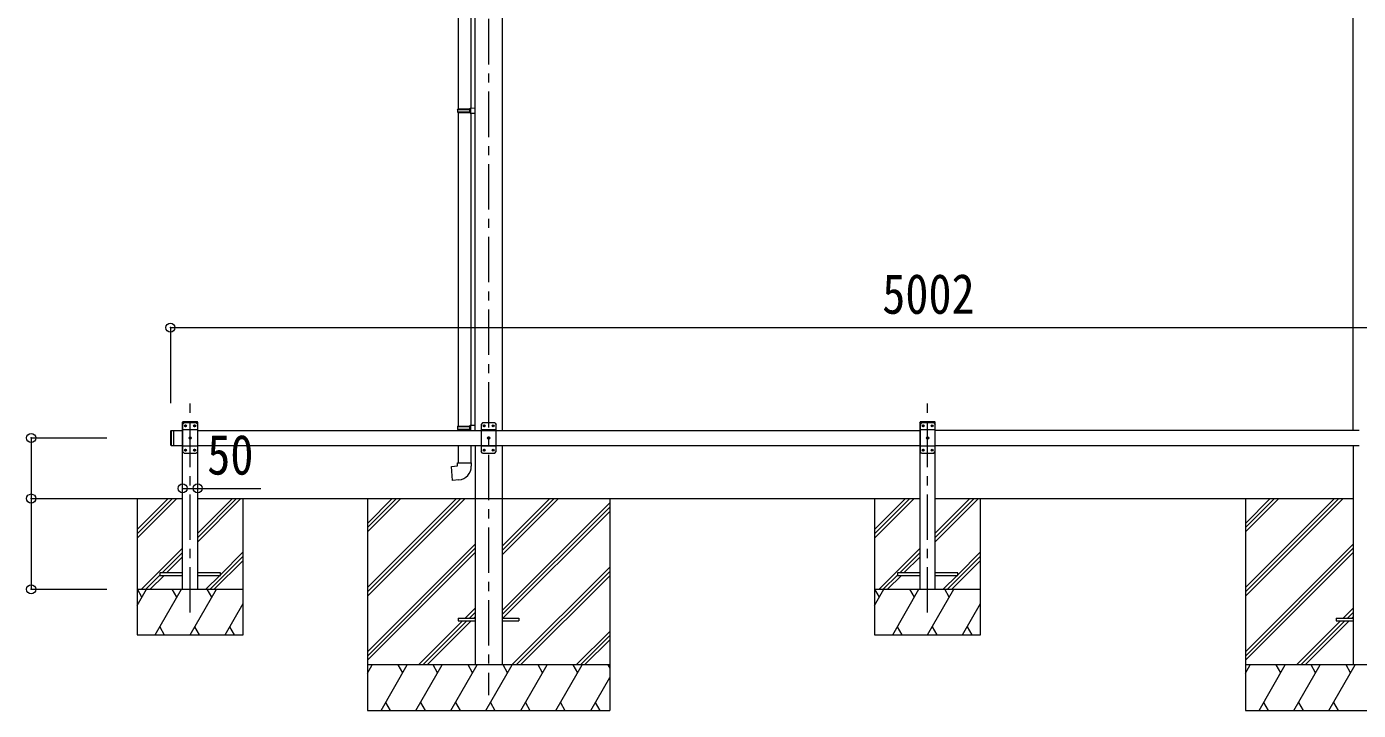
# Model space of a CAD drawing. Units: millimetres at full size, sheet at 1:30. Extents: x -8432 to 8432, y -5820 to 5820.
# Drawn here: x -1146 to 3253, y -3235 to -975 of the extents above; entities that cross this region are included whole.
import ezdxf
from ezdxf.enums import TextEntityAlignment as Align

# ---------------------------------------------------------------- set-up
doc = ezdxf.new("R2010")
doc.units = ezdxf.units.MM
doc.header["$LTSCALE"] = 30
doc.header["$PDMODE"] = 32
doc.header["$PDSIZE"] = 30
doc.linetypes.add('CHAIN1', pattern=[8, 5, -1, 1, -1])
for name, color, linetype, lineweight in [('0-0_0', 7, 'Continuous', 9), ('0-1_本体', 5, 'CHAIN1', 9), ('0-3_ELV2', 4, 'Continuous', 9), ('0-6_OTH_LINE', 6, 'Continuous', 9), ('0-9_OUTLINE', 7, 'Continuous', 9)]:
    doc.layers.add(name, color=color, linetype=linetype, lineweight=lineweight)
doc.styles.add('ＭＳ ゴシック', font='')
doc.styles.get('ＭＳ ゴシック').set_extended_font_data('MS Gothic')

msp = doc.modelspace()

# ---------------------------------------------------------------- linework, layer by layer
at = {"layer": '0-0_0'}
for p, q in [((-880.61, -2534.54), (-630.61, -2534.54)), ((-780.61, -2534.54), (-780.61, -2984.54)), ((-780.61, -2636.89), (-678.26, -2534.54)), ((-780.61, -2651.03), (-664.12, -2534.54)), ((-780.61, -2665.17), (-649.98, -2534.54)), ((-580.61, -2677.3), (-437.84, -2534.54)), ((-580.61, -2663.16), (-451.99, -2534.54)), ((-580.61, -2649.02), (-466.13, -2534.54)), ((-580.61, -2534.54), (1805.39, -2534.54)), ((-430.61, -2984.54), (-430.61, -2534.54)), ((-19.81, -2534.54), (-19.81, -3234.54)), ((-19.81, -2828.71), (274.37, -2534.54)), ((-19.81, -2842.86), (288.51, -2534.54)), ((-19.81, -2857), (302.65, -2534.54)), ((-19.81, -2644.87), (90.52, -2534.54)), ((-19.81, -2630.73), (76.38, -2534.54)), ((-19.81, -2616.58), (62.24, -2534.54)), ((425.39, -2720.17), (611.02, -2534.54)), ((425.39, -2706.03), (596.88, -2534.54)), ((425.39, -2691.88), (582.74, -2534.54)), ((425.39, -2904.01), (780.19, -2549.22)), ((780.19, -2534.54), (780.19, -3234.54)), ((1655.39, -2534.54), (1655.39, -2984.54)), ((1655.39, -2636.89), (1757.74, -2534.54)), ((1655.39, -2651.03), (1771.88, -2534.54)), ((1655.39, -2665.17), (1786.02, -2534.54)), ((1855.39, -2677.3), (1998.15, -2534.54)), ((1855.39, -2663.16), (1984.01, -2534.54)), ((1855.39, -2649.02), (1969.87, -2534.54)), ((1855.39, -2534.54), (3235.39, -2534.54)), ((2005.39, -2984.54), (2005.39, -2534.54)), ((2880.19, -2534.54), (2880.19, -3234.54)), ((2880.19, -2828.71), (3174.37, -2534.54)), ((2880.19, -2842.86), (3188.51, -2534.54)), ((2880.19, -2857), (3202.65, -2534.54)), ((2880.19, -2644.87), (2990.52, -2534.54)), ((2880.19, -2630.73), (2976.38, -2534.54)), ((2880.19, -2616.58), (2962.24, -2534.54)), ((425.39, -2918.16), (780.19, -2563.36)), ((427.65, -2930.04), (780.19, -2577.5)), ((-766.13, -2834.54), (-630.61, -2699.02)), ((-697.99, -2780.54), (-630.61, -2713.16)), ((-539.86, -2834.54), (-430.61, -2725.29)), ((-505.61, -2786.15), (-430.61, -2711.15)), ((-19.81, -3040.85), (334.99, -2686.05)), ((-19.81, -3054.99), (334.99, -2700.19)), ((-19.81, -3069.13), (334.99, -2714.33)), ((1669.86, -2834.54), (1805.39, -2699.02)), ((1738.01, -2780.54), (1805.39, -2713.16)), ((1896.14, -2834.54), (2005.39, -2725.29)), ((1930.39, -2786.15), (2005.39, -2711.15)), ((2880.19, -3040.85), (3234.99, -2686.05)), ((2880.19, -3054.99), (3234.99, -2700.19)), ((2880.19, -3069.13), (3234.99, -2714.33)), ((-683.85, -2780.54), (-630.61, -2727.3)), ((-525.72, -2834.54), (-430.61, -2739.43)), ((457, -3084.54), (780.19, -2761.35)), ((1752.15, -2780.54), (1805.39, -2727.3)), ((1910.28, -2834.54), (2005.39, -2739.43)), ((-751.99, -2834.54), (-705.61, -2788.16)), ((-737.85, -2834.54), (-691.85, -2788.54)), ((-554, -2834.54), (-508, -2788.54)), ((471.14, -3084.54), (780.19, -2775.49)), ((485.28, -3084.54), (780.19, -2789.63)), ((1684.01, -2834.54), (1730.39, -2788.16)), ((1698.15, -2834.54), (1744.15, -2788.54)), ((1882, -2834.54), (1928, -2788.54)), ((-780.61, -2887.65), (-749.94, -2834.54)), ((-780.61, -2834.54), (-430.61, -2834.54)), ((-764.95, -2860.52), (-779.95, -2834.54)), ((-721.08, -2984.54), (-634.47, -2834.54)), ((-649.48, -2860.52), (-664.48, -2834.54)), ((-605.61, -2984.54), (-519, -2834.54)), ((-534.01, -2860.52), (-549.01, -2834.54)), ((1655.39, -2887.65), (1686.05, -2834.54)), ((1655.39, -2834.54), (2005.39, -2834.54)), ((1671.05, -2860.52), (1656.05, -2834.54)), ((1714.92, -2984.54), (1801.52, -2834.54)), ((1786.52, -2860.52), (1771.52, -2834.54)), ((1830.39, -2984.54), (1916.99, -2834.54)), ((1901.99, -2860.52), (1886.99, -2834.54)), ((-490.14, -2984.54), (-430.61, -2881.44)), ((303.13, -2930.04), (334.99, -2898.18)), ((1945.86, -2984.54), (2005.39, -2881.44)), ((3203.13, -2930.04), (3234.99, -2898.18)), ((148.63, -3084.54), (294.13, -2939.04)), ((162.77, -3084.54), (308.27, -2939.04)), ((176.92, -3084.54), (322.42, -2939.04)), ((317.27, -2930.04), (334.99, -2912.32)), ((331.42, -2930.04), (334.99, -2926.46)), ((3048.63, -3084.54), (3194.13, -2939.04)), ((3062.77, -3084.54), (3208.27, -2939.04)), ((3076.92, -3084.54), (3222.42, -2939.04)), ((3217.27, -2930.04), (3234.99, -2912.32)), ((3231.42, -2930.04), (3234.99, -2926.46)), ((-780.61, -2984.54), (-430.61, -2984.54)), ((-706.08, -2958.56), (-691.08, -2984.54)), ((-590.61, -2958.56), (-575.61, -2984.54)), ((-475.14, -2958.56), (-460.14, -2984.54)), ((669.13, -3084.54), (780.19, -2973.48)), ((683.27, -3084.54), (780.19, -2987.62)), ((1655.39, -2984.54), (2005.39, -2984.54)), ((1729.92, -2958.56), (1744.92, -2984.54)), ((1845.39, -2958.56), (1860.39, -2984.54)), ((1960.86, -2958.56), (1975.86, -2984.54)), ((697.42, -3084.54), (780.19, -3001.76)), ((780.19, -3084.54), (-19.81, -3084.54)), ((-19.81, -3112.04), (-3.93, -3084.54)), ((24.94, -3234.54), (111.54, -3084.54)), ((96.54, -3110.52), (81.54, -3084.54)), ((140.41, -3234.54), (227.01, -3084.54)), ((212.01, -3110.52), (197.01, -3084.54)), ((255.88, -3234.54), (342.48, -3084.54)), ((327.48, -3110.52), (312.48, -3084.54)), ((371.35, -3234.54), (457.95, -3084.54)), ((442.95, -3110.52), (427.95, -3084.54)), ((486.82, -3234.54), (573.42, -3084.54)), ((558.42, -3110.52), (543.42, -3084.54)), ((602.29, -3234.54), (688.89, -3084.54)), ((658.89, -3084.54), (673.89, -3110.52)), ((774.36, -3084.54), (780.19, -3094.64)), ((3680.19, -3084.54), (2880.19, -3084.54)), ((2880.19, -3112.04), (2896.07, -3084.54)), ((2924.94, -3234.54), (3011.54, -3084.54)), ((2996.54, -3110.52), (2981.54, -3084.54)), ((3040.41, -3234.54), (3127.01, -3084.54)), ((3112.01, -3110.52), (3097.01, -3084.54)), ((3155.88, -3234.54), (3242.48, -3084.54)), ((3227.48, -3110.52), (3212.48, -3084.54)), ((717.76, -3234.54), (780.19, -3126.4)), ((39.93, -3208.56), (54.93, -3234.54)), ((155.41, -3208.56), (170.4, -3234.54)), ((270.88, -3208.56), (285.88, -3234.54)), ((386.35, -3208.56), (401.35, -3234.54)), ((501.82, -3208.56), (516.81, -3234.54)), ((617.29, -3208.56), (632.28, -3234.54)), ((732.76, -3208.56), (747.75, -3234.54)), ((2939.93, -3208.56), (2954.93, -3234.54)), ((3055.41, -3208.56), (3070.4, -3234.54)), ((3170.88, -3208.56), (3185.88, -3234.54)), ((-19.81, -3234.54), (780.19, -3234.54)), ((2880.19, -3234.54), (3680.19, -3234.54))]:
    msp.add_line(p, q, dxfattribs=at)
at = {"layer": '0-1_本体'}
for p, q in [((380.39, 489.87), (380.39, -3184.54)), ((-605.61, -2911.09), (-605.61, -2195.06)), ((1830.39, -2911.09), (1830.39, -2195.06))]:
    msp.add_line(p, q, dxfattribs=at)
at = {"layer": '0-3_ELV2'}
for p, q in [((335.19, 94.46), (335.19, -2309.54)), ((425.59, 94.46), (425.59, -2309.54)), ((3235.19, 94.46), (3235.19, -2309.54)), ((-630.91, -2284.54), (-630.8, -2282.48)), ((-580.31, -2284.54), (-630.91, -2284.54)), ((-630.61, -2834.54), (-630.61, -2284.54)), ((-625.61, -2284.54), (-630.61, -2289.54)), ((-581.42, -2281.54), (-629.8, -2281.54)), ((-585.61, -2284.54), (-625.61, -2284.54)), ((-585.61, -2284.54), (-580.61, -2289.54)), ((-580.61, -2834.54), (-580.61, -2284.54)), ((-580.31, -2284.54), (-580.42, -2282.48)), ((360.39, -2284.54), (355.39, -2289.54)), ((400.39, -2284.54), (360.39, -2284.54)), ((400.39, -2284.54), (405.39, -2289.54)), ((1805.09, -2284.54), (1805.19, -2282.48)), ((1855.69, -2284.54), (1805.09, -2284.54)), ((1805.39, -2834.54), (1805.39, -2284.54)), ((1810.39, -2284.54), (1805.39, -2289.54)), ((1854.58, -2281.54), (1806.19, -2281.54)), ((1850.39, -2284.54), (1810.39, -2284.54)), ((1850.39, -2284.54), (1855.39, -2289.54)), ((1855.39, -2834.54), (1855.39, -2284.54)), ((1855.69, -2284.54), (1855.58, -2282.48)), ((-670.61, -2311.54), (-670.61, -2357.54)), ((-668.61, -2309.54), (-668.61, -2359.54)), ((-660.61, -2309.54), (-660.61, -2359.54)), ((-660.61, -2309.54), (-630.61, -2309.54)), ((-630.61, -2289.54), (-630.61, -2379.54)), ((-580.61, -2307.24), (-630.61, -2307.24)), ((-621.87, -2294.12), (-622.71, -2294.12)), ((-619.35, -2294.96), (-618.51, -2294.96)), ((-591.87, -2294.12), (-592.71, -2294.12)), ((-589.35, -2294.96), (-588.51, -2294.96)), ((-580.61, -2379.54), (-580.61, -2289.54)), ((-580.61, -2309.54), (1805.39, -2309.54)), ((355.39, -2289.54), (355.39, -2379.54)), ((405.39, -2307.24), (355.39, -2307.24)), ((364.13, -2294.12), (363.29, -2294.12)), ((366.65, -2294.96), (367.49, -2294.96)), ((394.13, -2294.12), (393.29, -2294.12)), ((396.65, -2294.96), (397.49, -2294.96)), ((405.39, -2379.54), (405.39, -2289.54)), ((1805.39, -2289.54), (1805.39, -2379.54)), ((1855.39, -2307.24), (1805.39, -2307.24)), ((1814.13, -2294.12), (1813.29, -2294.12)), ((1816.65, -2294.96), (1817.49, -2294.96)), ((1844.13, -2294.12), (1843.29, -2294.12)), ((1846.65, -2294.96), (1847.49, -2294.96)), ((1855.39, -2379.54), (1855.39, -2289.54)), ((3255.39, -2309.54), (1855.39, -2309.54)), ((-670.61, -2357.54), (-668.61, -2359.54)), ((-668.61, -2359.54), (-660.61, -2359.54)), ((-660.61, -2359.54), (-630.61, -2359.54)), ((-580.61, -2361.84), (-630.61, -2361.84)), ((-621.87, -2374.12), (-622.71, -2374.12)), ((-619.35, -2374.96), (-618.51, -2374.96)), ((-606.87, -2334.12), (-607.71, -2334.12)), ((-604.35, -2334.96), (-603.51, -2334.96)), ((-591.87, -2374.12), (-592.71, -2374.12)), ((-589.35, -2374.96), (-588.51, -2374.96)), ((-580.61, -2359.54), (1805.39, -2359.54)), ((335.39, -2359.54), (335.39, -3084.54)), ((405.39, -2361.84), (355.39, -2361.84)), ((364.13, -2374.12), (363.29, -2374.12)), ((366.65, -2374.96), (367.49, -2374.96)), ((379.13, -2334.12), (378.29, -2334.12)), ((381.65, -2334.96), (382.49, -2334.96)), ((394.13, -2374.12), (393.29, -2374.12)), ((396.65, -2374.96), (397.49, -2374.96)), ((425.39, -2359.54), (425.39, -3084.54)), ((1855.39, -2361.84), (1805.39, -2361.84)), ((1814.13, -2374.12), (1813.29, -2374.12)), ((1816.65, -2374.96), (1817.49, -2374.96)), ((1829.13, -2334.12), (1828.29, -2334.12)), ((1831.65, -2334.96), (1832.49, -2334.96)), ((1844.13, -2374.12), (1843.29, -2374.12)), ((1846.65, -2374.96), (1847.49, -2374.96)), ((1855.39, -2359.54), (3255.39, -2359.54)), ((3235.39, -2359.54), (3235.39, -3084.54)), ((-625.61, -2384.54), (-630.61, -2379.54)), ((-625.61, -2384.54), (-585.61, -2384.54)), ((-585.61, -2384.54), (-580.61, -2379.54)), ((360.39, -2384.54), (355.39, -2379.54)), ((360.39, -2384.54), (400.39, -2384.54)), ((400.39, -2384.54), (405.39, -2379.54)), ((1810.39, -2384.54), (1805.39, -2379.54)), ((1810.39, -2384.54), (1850.39, -2384.54)), ((1850.39, -2384.54), (1855.39, -2379.54)), ((-630.61, -2780.54), (-705.61, -2780.54)), ((-580.61, -2788.54), (-505.61, -2788.54)), ((1805.39, -2780.54), (1730.39, -2780.54)), ((1855.39, -2788.54), (1930.39, -2788.54)), ((280.19, -2930.04), (280.19, -2939.04)), ((280.19, -2930.04), (334.99, -2930.04)), ((280.19, -2939.04), (334.99, -2939.04)), ((425.39, -2930.04), (480.19, -2930.04)), ((425.39, -2939.04), (480.19, -2939.04)), ((480.19, -2930.04), (480.19, -2939.04)), ((3180.19, -2930.04), (3180.19, -2939.04)), ((3180.19, -2930.04), (3234.99, -2930.04)), ((3180.19, -2939.04), (3234.99, -2939.04))]:
    msp.add_line(p, q, dxfattribs=at)
for points in [[(-670.61, -2311.54), (-668.61, -2309.54), (-660.61, -2309.54)], [(-622.71, -2294.12), (-622.71, -2294.96), (-621.87, -2294.96)], [(-620.19, -2293.28), (-620.19, -2292.44), (-621.03, -2292.44), (-621.03, -2293.28)], [(-621.03, -2295.8), (-621.03, -2296.64), (-620.19, -2296.64), (-620.19, -2295.8)], [(-618.51, -2294.96), (-618.51, -2294.12), (-619.35, -2294.12)], [(-592.71, -2294.12), (-592.71, -2294.96), (-591.87, -2294.96)], [(-590.19, -2293.28), (-590.19, -2292.44), (-591.03, -2292.44), (-591.03, -2293.28)], [(-591.03, -2295.8), (-591.03, -2296.64), (-590.19, -2296.64), (-590.19, -2295.8)], [(-588.51, -2294.96), (-588.51, -2294.12), (-589.35, -2294.12)], [(363.29, -2294.12), (363.29, -2294.96), (364.13, -2294.96)], [(365.81, -2293.28), (365.81, -2292.44), (364.97, -2292.44), (364.97, -2293.28)], [(364.97, -2295.8), (364.97, -2296.64), (365.81, -2296.64), (365.81, -2295.8)], [(367.49, -2294.96), (367.49, -2294.12), (366.65, -2294.12)], [(393.29, -2294.12), (393.29, -2294.96), (394.13, -2294.96)], [(395.81, -2293.28), (395.81, -2292.44), (394.97, -2292.44), (394.97, -2293.28)], [(394.97, -2295.8), (394.97, -2296.64), (395.81, -2296.64), (395.81, -2295.8)], [(397.49, -2294.96), (397.49, -2294.12), (396.65, -2294.12)], [(1813.29, -2294.12), (1813.29, -2294.96), (1814.13, -2294.96)], [(1815.81, -2293.28), (1815.81, -2292.44), (1814.97, -2292.44), (1814.97, -2293.28)], [(1814.97, -2295.8), (1814.97, -2296.64), (1815.81, -2296.64), (1815.81, -2295.8)], [(1817.49, -2294.96), (1817.49, -2294.12), (1816.65, -2294.12)], [(1843.29, -2294.12), (1843.29, -2294.96), (1844.13, -2294.96)], [(1845.81, -2293.28), (1845.81, -2292.44), (1844.97, -2292.44), (1844.97, -2293.28)], [(1844.97, -2295.8), (1844.97, -2296.64), (1845.81, -2296.64), (1845.81, -2295.8)], [(1847.49, -2294.96), (1847.49, -2294.12), (1846.65, -2294.12)], [(-622.71, -2374.12), (-622.71, -2374.96), (-621.87, -2374.96)], [(-620.19, -2373.28), (-620.19, -2372.44), (-621.03, -2372.44), (-621.03, -2373.28)], [(-618.51, -2374.96), (-618.51, -2374.12), (-619.35, -2374.12)], [(-607.71, -2334.12), (-607.71, -2334.96), (-606.87, -2334.96)], [(-605.19, -2333.28), (-605.19, -2332.44), (-606.03, -2332.44), (-606.03, -2333.28)], [(-606.03, -2335.8), (-606.03, -2336.64), (-605.19, -2336.64), (-605.19, -2335.8)], [(-603.51, -2334.96), (-603.51, -2334.12), (-604.35, -2334.12)], [(-592.71, -2374.12), (-592.71, -2374.96), (-591.87, -2374.96)], [(-590.19, -2373.28), (-590.19, -2372.44), (-591.03, -2372.44), (-591.03, -2373.28)], [(-588.51, -2374.96), (-588.51, -2374.12), (-589.35, -2374.12)], [(363.29, -2374.12), (363.29, -2374.96), (364.13, -2374.96)], [(365.81, -2373.28), (365.81, -2372.44), (364.97, -2372.44), (364.97, -2373.28)], [(367.49, -2374.96), (367.49, -2374.12), (366.65, -2374.12)], [(378.29, -2334.12), (378.29, -2334.96), (379.13, -2334.96)], [(380.81, -2333.28), (380.81, -2332.44), (379.97, -2332.44), (379.97, -2333.28)], [(379.97, -2335.8), (379.97, -2336.64), (380.81, -2336.64), (380.81, -2335.8)], [(382.49, -2334.96), (382.49, -2334.12), (381.65, -2334.12)], [(393.29, -2374.12), (393.29, -2374.96), (394.13, -2374.96)], [(395.81, -2373.28), (395.81, -2372.44), (394.97, -2372.44), (394.97, -2373.28)], [(397.49, -2374.96), (397.49, -2374.12), (396.65, -2374.12)], [(1813.29, -2374.12), (1813.29, -2374.96), (1814.13, -2374.96)], [(1815.81, -2373.28), (1815.81, -2372.44), (1814.97, -2372.44), (1814.97, -2373.28)], [(1817.49, -2374.96), (1817.49, -2374.12), (1816.65, -2374.12)], [(1828.29, -2334.12), (1828.29, -2334.96), (1829.13, -2334.96)], [(1830.81, -2333.28), (1830.81, -2332.44), (1829.97, -2332.44), (1829.97, -2333.28)], [(1829.97, -2335.8), (1829.97, -2336.64), (1830.81, -2336.64), (1830.81, -2335.8)], [(1832.49, -2334.96), (1832.49, -2334.12), (1831.65, -2334.12)], [(1843.29, -2374.12), (1843.29, -2374.96), (1844.13, -2374.96)], [(1845.81, -2373.28), (1845.81, -2372.44), (1844.97, -2372.44), (1844.97, -2373.28)], [(1847.49, -2374.96), (1847.49, -2374.12), (1846.65, -2374.12)], [(-621.03, -2375.8), (-621.03, -2376.64), (-620.19, -2376.64), (-620.19, -2375.8)], [(-591.03, -2375.8), (-591.03, -2376.64), (-590.19, -2376.64), (-590.19, -2375.8)], [(364.97, -2375.8), (364.97, -2376.64), (365.81, -2376.64), (365.81, -2375.8)], [(394.97, -2375.8), (394.97, -2376.64), (395.81, -2376.64), (395.81, -2375.8)], [(1814.97, -2375.8), (1814.97, -2376.64), (1815.81, -2376.64), (1815.81, -2375.8)], [(1844.97, -2375.8), (1844.97, -2376.64), (1845.81, -2376.64), (1845.81, -2375.8)], [(-705.61, -2780.54), (-705.61, -2788.54), (-630.61, -2788.54)], [(-505.61, -2788.54), (-505.61, -2780.54), (-580.61, -2780.54)], [(1730.39, -2780.54), (1730.39, -2788.54), (1805.39, -2788.54)], [(1930.39, -2788.54), (1930.39, -2780.54), (1855.39, -2780.54)]]:
    msp.add_lwpolyline(points, dxfattribs=at)
for centre in [(-620.61, -2294.54), (-605.61, -2334.54), (-590.61, -2294.54), (365.39, -2294.54), (380.39, -2334.54), (395.39, -2294.54), (1815.39, -2294.54), (1830.39, -2334.54), (1845.39, -2294.54), (-620.61, -2374.54), (-590.61, -2374.54), (365.39, -2374.54), (395.39, -2374.54), (1815.39, -2374.54), (1845.39, -2374.54)]:
    msp.add_circle(centre, 3.5, dxfattribs=at)
for centre, radius, start, end in [((-629.8, -2282.54), 1, 90, 176.99994), ((-581.42, -2282.54), 1, 3.00011, 90), ((1806.19, -2282.54), 1, 90, 176.99994), ((1854.58, -2282.54), 1, 3.00011, 90), ((-621.87, -2293.28), 0.84, 270, 0), ((-621.87, -2295.8), 0.84, 0, 90), ((-619.35, -2293.28), 0.84, 180, 270), ((-619.35, -2295.8), 0.84, 90, 180), ((-591.87, -2293.28), 0.84, 270, 0), ((-591.87, -2295.8), 0.84, 0, 90), ((-589.35, -2293.28), 0.84, 180, 270), ((-589.35, -2295.8), 0.84, 90, 180), ((364.13, -2293.28), 0.84, 270, 0), ((364.13, -2295.8), 0.84, 0, 90), ((366.65, -2293.28), 0.84, 180, 270), ((366.65, -2295.8), 0.84, 90, 180), ((394.13, -2293.28), 0.84, 270, 0), ((394.13, -2295.8), 0.84, 0, 90), ((396.65, -2293.28), 0.84, 180, 270), ((396.65, -2295.8), 0.84, 90, 180), ((1814.13, -2293.28), 0.84, 270, 0), ((1814.13, -2295.8), 0.84, 0, 90), ((1816.65, -2293.28), 0.84, 180, 270), ((1816.65, -2295.8), 0.84, 90, 180), ((1844.13, -2293.28), 0.84, 270, 0), ((1844.13, -2295.8), 0.84, 0, 90), ((1846.65, -2293.28), 0.84, 180, 270), ((1846.65, -2295.8), 0.84, 90, 180), ((-621.87, -2373.28), 0.84, 270, 0), ((-621.87, -2375.8), 0.84, 0, 90), ((-619.35, -2373.28), 0.84, 180, 270), ((-619.35, -2375.8), 0.84, 90, 180), ((-606.87, -2333.28), 0.84, 270, 0), ((-606.87, -2335.8), 0.84, 0, 90), ((-604.35, -2333.28), 0.84, 180, 270), ((-604.35, -2335.8), 0.84, 90, 180), ((-591.87, -2373.28), 0.84, 270, 0), ((-591.87, -2375.8), 0.84, 0, 90), ((-589.35, -2373.28), 0.84, 180, 270), ((-589.35, -2375.8), 0.84, 90, 180), ((364.13, -2373.28), 0.84, 270, 0), ((364.13, -2375.8), 0.84, 0, 90), ((366.65, -2373.28), 0.84, 180, 270), ((366.65, -2375.8), 0.84, 90, 180), ((379.13, -2333.28), 0.84, 270, 0), ((379.13, -2335.8), 0.84, 0, 90), ((381.65, -2333.28), 0.84, 180, 270), ((381.65, -2335.8), 0.84, 90, 180), ((394.13, -2373.28), 0.84, 270, 0), ((394.13, -2375.8), 0.84, 0, 90), ((396.65, -2373.28), 0.84, 180, 270), ((396.65, -2375.8), 0.84, 90, 180), ((1814.13, -2373.28), 0.84, 270, 0), ((1814.13, -2375.8), 0.84, 0, 90), ((1816.65, -2373.28), 0.84, 180, 270), ((1816.65, -2375.8), 0.84, 90, 180), ((1829.13, -2333.28), 0.84, 270, 0), ((1829.13, -2335.8), 0.84, 0, 90), ((1831.65, -2333.28), 0.84, 180, 270), ((1831.65, -2335.8), 0.84, 90, 180), ((1844.13, -2373.28), 0.84, 270, 0), ((1844.13, -2375.8), 0.84, 0, 90), ((1846.65, -2373.28), 0.84, 180, 270), ((1846.65, -2375.8), 0.84, 90, 180)]:
    msp.add_arc(centre, radius, start, end, dxfattribs=at)
at = {"layer": '0-6_OTH_LINE'}
for p, q in [((-670.61, -1969.79), (-670.61, -2219.79)), ((-670.61, -1969.79), (4331.39, -1969.79)), ((-1130.61, -2334.54), (-880.61, -2334.54)), ((-1130.61, -2334.54), (-1130.61, -2534.54)), ((-630.61, -2500.98), (-580.61, -2500.98)), ((-580.61, -2500.98), (-372.11, -2500.98)), ((-1130.61, -2534.54), (-880.61, -2534.54)), ((-1130.61, -2534.54), (-1130.61, -2834.54)), ((-1130.61, -2834.54), (-880.61, -2834.54))]:
    msp.add_line(p, q, dxfattribs=at)
for p in [(-670.61, -1969.79), (-1130.61, -2334.54), (-630.61, -2500.98), (-580.61, -2500.98), (-1130.61, -2534.54), (-1130.61, -2834.54)]:
    msp.add_point(p, dxfattribs=at)
at = {"layer": '0-9_OUTLINE'}
for p, q in [((279.19, -210.61), (279.19, -1246.79)), ((321.19, -213.16), (321.19, -1244.23)), ((277.19, -1248.79), (278.19, -1246.79)), ((277.19, -1248.79), (321.19, -1248.79)), ((277.19, -1248.79), (277.19, -1256.79)), ((277.19, -1256.79), (321.19, -1256.79)), ((277.19, -1256.79), (278.19, -1258.79)), ((278.19, -1246.79), (321.19, -1246.79)), ((278.19, -1258.79), (321.19, -1258.79)), ((279.19, -1258.79), (279.19, -2294.98)), ((316.71, -1248.79), (316.28, -1246.79)), ((319.19, -1244.29), (335.19, -1243.82)), ((319.19, -1246.29), (319.19, -1244.29)), ((319.19, -1246.29), (321.19, -1246.29)), ((319.19, -1261.29), (319.19, -1259.29)), ((319.19, -1261.29), (335.19, -1261.76)), ((321.19, -1261.35), (321.19, -2292.42)), ((335.19, -1243.82), (335.19, -1261.76)), ((277.19, -2296.98), (278.19, -2294.98)), ((277.19, -2296.98), (321.19, -2296.98)), ((277.19, -2296.98), (277.19, -2304.98)), ((277.19, -2304.98), (321.19, -2304.98)), ((277.19, -2304.98), (278.19, -2306.98)), ((278.19, -2294.98), (321.19, -2294.98)), ((278.19, -2306.98), (321.19, -2306.98)), ((279.19, -2306.98), (279.19, -2309.54)), ((316.71, -2296.98), (316.28, -2294.98)), ((319.19, -2292.48), (335.19, -2292.01)), ((319.19, -2294.48), (319.19, -2292.48)), ((319.19, -2294.48), (321.19, -2294.48)), ((319.19, -2309.48), (319.19, -2307.48)), ((319.19, -2309.48), (321.19, -2309.54)), ((335.19, -2292.01), (335.19, -2309.54)), ((279.19, -2359.54), (279.19, -2416.98)), ((321.19, -2359.54), (321.19, -2416.98)), ((277.19, -2416.98), (323.19, -2416.98)), ((277.19, -2426.98), (277.19, -2416.98)), ((323.19, -2416.98), (323.19, -2427.9))]:
    msp.add_line(p, q, dxfattribs=at)
for points in [[(316.71, -1248.79), (316.71, -1256.79), (316.28, -1258.79)], [(319.19, -1259.29), (321.19, -1259.29), (321.19, -1246.29)], [(316.71, -2296.98), (316.71, -2304.98), (316.28, -2306.98)], [(319.19, -2307.48), (321.19, -2307.48), (321.19, -2294.48)], [(282.11, -2472.73), (261.28, -2474.55), (257.27, -2428.72), (277.19, -2426.98)]]:
    msp.add_lwpolyline(points, dxfattribs=at)
msp.add_arc((278.19, -2427.9), 45, 275, 0, dxfattribs=at)

# ---------------------------------------------------------------- texts
at = {"layer": '0-6_OTH_LINE', "color": 7, "style": 'ＭＳ ゴシック', "width": 0.85}
for s, p in [('5002', (1680.39, -1963.79)), ('50', (-549.11, -2495.16))]:
    msp.add_text(s, height=132, dxfattribs=at).set_placement(p, align=Align.BOTTOM_LEFT)

doc.saveas('drawing.dxf')
